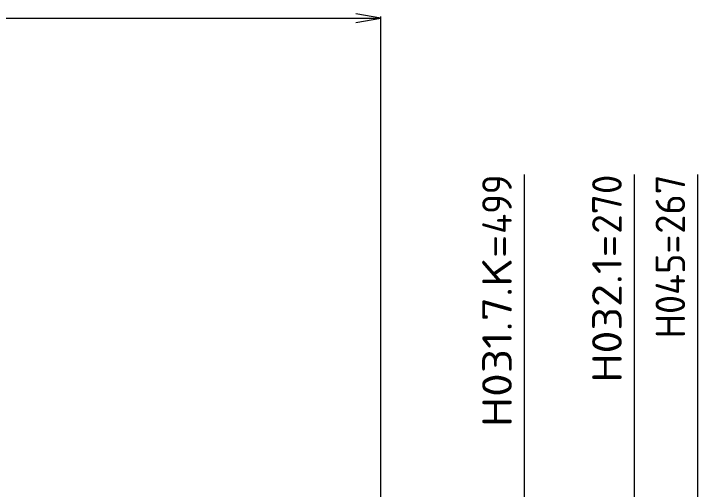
# Model space of a CAD drawing. Header units: millimetres. Extents: x 120 to 10915, y 515 to 8014.
# Drawn here: x 9876 to 10690, y 5183 to 5745 of the extents above; entities that cross this region are included whole.
import ezdxf
from ezdxf.enums import TextEntityAlignment as Align

# ---------------------------------------------------------------- set-up
doc = ezdxf.new("R2010")
doc.units = ezdxf.units.MM
doc.layers.add('201_Dimensions', color=7, linetype='Continuous', lineweight=13)
doc.styles.get("Standard").update_dxf_attribs({"font": 'isocp.shx'})

# ---------------------------------------------------------------- blocks, each defined once
blk = doc.blocks.new('BLOCK26')
at = {"layer": '201_Dimensions', "color": 2, "lineweight": 18}
for p, q in [((10610, 1000), (10610, 1655.000122)), ((10210, 1269.999878), (10612, 1269.999878)), ((10210, 1000), (10612, 1000))]:
    blk.add_line(p, q, dxfattribs=at)
for points in [[(10615.208984, 1240.455688), (10610, 1269.999878), (10604.791016, 1240.455688)], [(10604.791016, 1029.544189), (10610, 1000), (10615.208984, 1029.544189)]]:
    blk.add_lwpolyline(points, dxfattribs=at)
for s, width, p, p2 in [('270', 0.736845, (10595, 1584.999878), (10595, 1655.000122)), ('H032.1=', 0.783583, (10595, 1408.999634), (10595, 1583.999878))]:
    blk.add_text(s, height=35, rotation=90, dxfattribs=dict(at, width=width)).set_placement(p, p2, align=Align.FIT)
blk = doc.blocks.new('BLOCK37')
at = {"layer": '201_Dimensions', "color": 2, "lineweight": 18}
for p, q in [((1950, 1840), (10310, 1840)), ((10310, 1003), (10310, 1842))]:
    blk.add_line(p, q, dxfattribs=at)
blk.add_lwpolyline([(10280.456055, 1834.790527), (10310, 1840), (10280.456055, 1845.209473)], dxfattribs=at)
blk = doc.blocks.new('BLOCK38')
at = {"layer": '201_Dimensions', "color": 2, "lineweight": 18}
for p, q in [((10685, 1003), (10685, 1655.000122)), ((10210, 1269.999878), (10687, 1269.999878)), ((10310, 1003), (10687, 1003))]:
    blk.add_line(p, q, dxfattribs=at)
for points in [[(10690.208984, 1240.455688), (10685, 1269.999878), (10679.791016, 1240.455688)], [(10679.791016, 1032.544189), (10685, 1003), (10690.208984, 1032.544189)]]:
    blk.add_lwpolyline(points, dxfattribs=at)
for s, width, p, p2 in [('267', 0.736845, (10670, 1584.999878), (10670, 1655.000122)), ('H045=', 0.706732, (10670, 1461.499756), (10670, 1584))]:
    blk.add_text(s, height=35, rotation=90, dxfattribs=dict(at, width=width)).set_placement(p, p2, align=Align.FIT)
blk = doc.blocks.new('BLOCK44')
at = {"layer": '201_Dimensions', "color": 2, "lineweight": 18}
blk.add_line((10480.000977, 771.5), (10480.000977, 1655.000122), dxfattribs=at)
for s, width, p, p2 in [('499', 0.750003, (10465.000977, 1584.999878), (10465.000977, 1655.000122)), ('H031.7.K=', 0.827275, (10465.000977, 1356.499512), (10465.000977, 1584))]:
    blk.add_text(s, height=35, rotation=90, dxfattribs=dict(at, width=width)).set_placement(p, p2, align=Align.FIT)

msp = doc.modelspace()

# ---------------------------------------------------------------- block references
at = {"layer": '201_Dimensions', "lineweight": 0}
for name in ['BLOCK37', 'BLOCK44', 'BLOCK26', 'BLOCK38']:
    msp.add_blockref(name, (0, 3900), dxfattribs=at)

doc.saveas('drawing.dxf')
